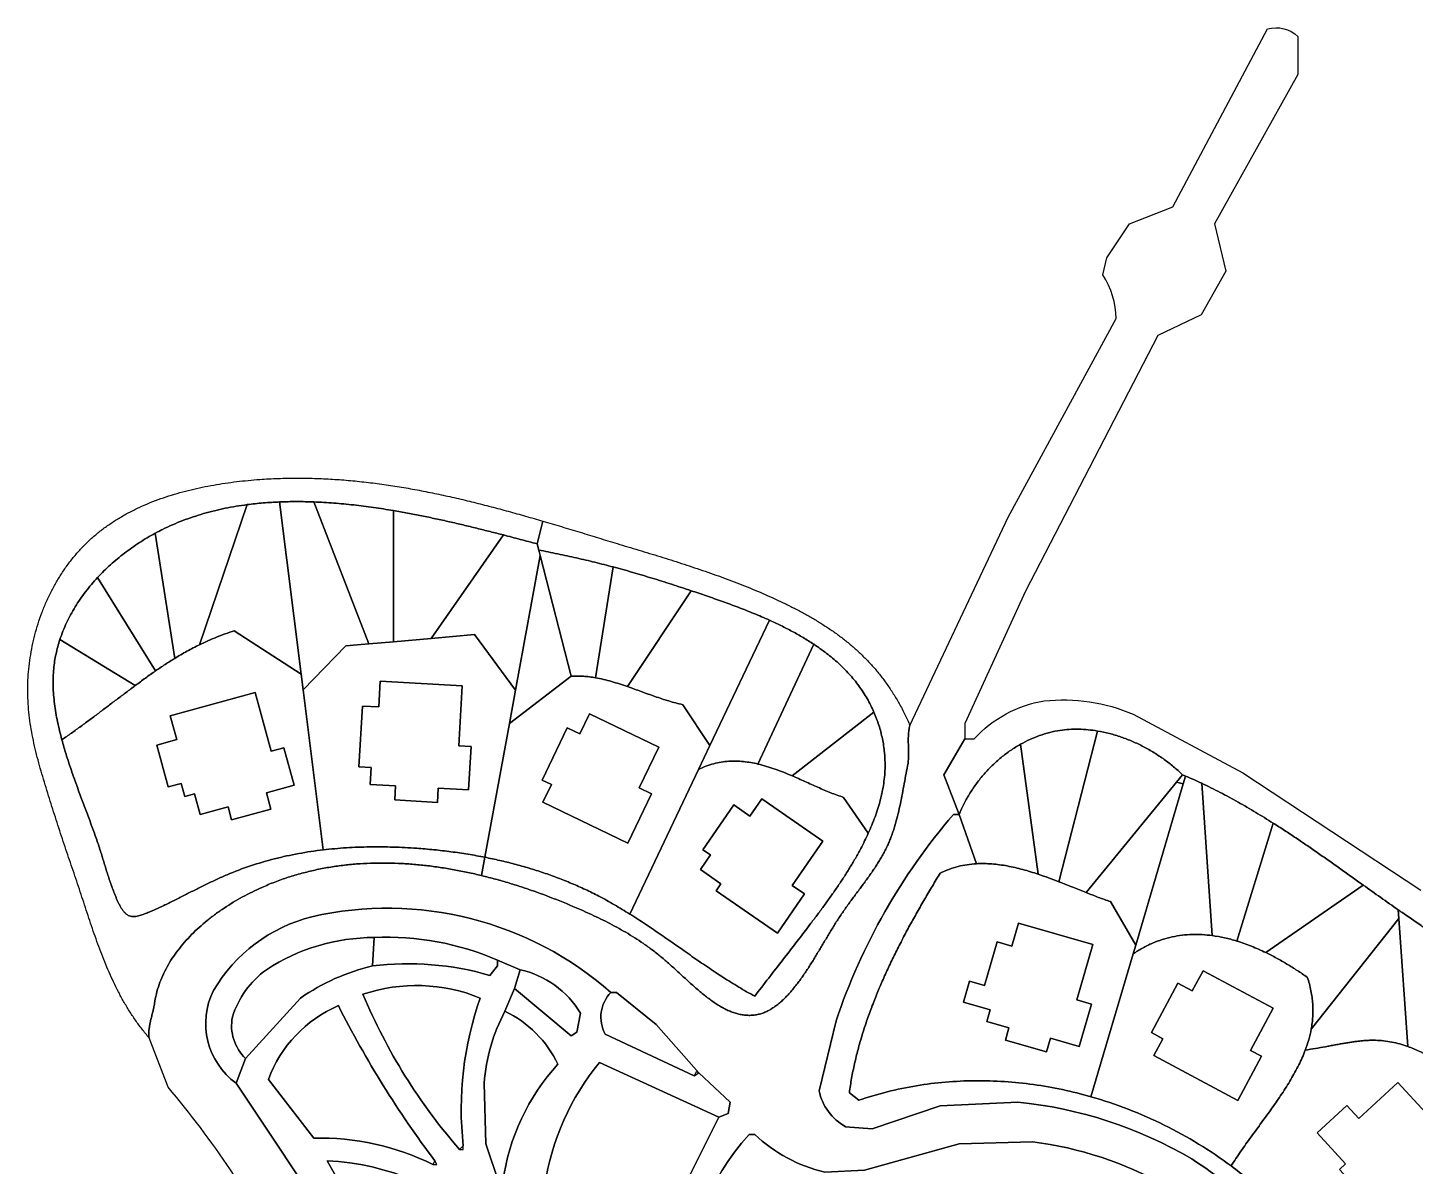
# Model space of a CAD drawing. Header units: millimetres. Extents: x -96818 to 270234, y -29270 to 336698.
# Drawn here: x -96818 to 136556, y 145245 to 336698 of the extents above; entities that cross this region are included whole.
import ezdxf

# ---------------------------------------------------------------- set-up
doc = ezdxf.new("R2010")
doc.units = ezdxf.units.MM
for name, color, linetype in [('01_MAIN_BUILDING', 7, 'Continuous'), ('02_CHALETS', 7, 'Continuous'), ('03_REGIONS', 7, 'Continuous'), ('REGION_HOLES', 7, 'Continuous')]:
    doc.layers.add(name, color=color, linetype=linetype)

msp = doc.modelspace()

# ---------------------------------------------------------------- linework, layer by layer
at = {"layer": '01_MAIN_BUILDING'}
msp.add_lwpolyline([(-9877, 142014, -0.1348683), (-646, 162705), (19408, 153474), (13360, 141378)], format="xyb", dxfattribs=at)
at = {"layer": '02_CHALETS'}
for points in [[(-37541, 226838), (-23753, 226059), (-24326, 215923), (-22262, 215806), (-22673, 208551), (-27790, 208840), (-27926, 206437), (-35092, 206842), (-34959, 209198), (-39236, 209440), (-39074, 212311), (-41106, 212426), (-40529, 222633), (-37788, 222478)], [(-58555, 224886), (-55859, 215039), (-53741, 215619), (-52016, 209320), (-56665, 208047), (-55915, 205306), (-62538, 203493), (-63134, 205666), (-67803, 204387), (-68751, 207851), (-70404, 207398), (-71017, 209635), (-73179, 209043), (-75103, 216070), (-71746, 216989), (-72837, 220975)], [(-2316, 221338), (9328, 215718), (6015, 208854), (8109, 207844), (4125, 199592), (-10164, 206490), (-8746, 209428), (-10310, 210183), (-6076, 218955), (-3959, 217934)], [(24651, 204119), (26650, 207019), (36929, 199933), (31782, 192466), (33824, 191058), (29279, 184465), (18964, 191576), (19782, 192763), (16338, 195137), (18033, 197596), (16749, 198482), (21928, 205995)], [(68710, 182244), (69821, 186118), (82306, 182538), (79639, 173235), (82105, 172528), (80049, 165361), (75180, 166757), (74527, 164482), (67613, 166465), (68196, 168498), (64496, 169559), (65073, 171572), (60574, 172863), (61586, 176392), (64132, 175662), (66224, 182957)], [(99051, 174731), (100863, 178118), (112653, 171810), (108864, 164727), (110706, 163741), (106718, 156287), (92589, 163846), (94111, 166692), (92185, 167722), (96629, 176027)], [(125056, 155481), (127084, 153287), (133627, 159334), (143094, 149090), (139365, 145643), (141046, 143823), (132169, 135619), (123789, 144686), (124832, 145650), (120035, 150840)]]:
    msp.add_lwpolyline(points, close=True, dxfattribs=at)
at = {"layer": '03_REGIONS'}
for points in [[(-53803, 129600, 0.0550873), (-73220, 158567), (-76403, 166843, -0.0186952), (-76440, 167201, -0.0160507), (-76452, 167561, -0.0147833), (-76442, 167926, -0.01199), (-76412, 168289, -0.0107949), (-76365, 168655, -0.0082115), (-76305, 169020, -0.0070772), (-76232, 169386, -0.0047506), (-76151, 169751, -0.006217), (-75972, 170476, 0.002579), (-75789, 171199, 0.0029661), (-75703, 171552, 0.0054815), (-75624, 171906, 0.0066384), (-75555, 172251, 0.0096589), (-75498, 172598, -0.0243239), (-75182, 174213, -0.0231302), (-74715, 175791, -0.0222801), (-74105, 177322, -0.020284), (-73368, 178796, -0.0195436), (-72500, 180232, -0.0174095), (-71529, 181600, -0.0167945), (-70440, 182930, -0.0149144), (-69269, 184189, -0.0144131), (-67997, 185405, -0.0129376), (-66660, 186550, -0.0125317), (-65242, 187644, -0.0114822), (-63773, 188669, -0.0111561), (-62247, 189634, -0.0105099), (-60680, 190533, -0.0102524), (-59083, 191362, -0.0099901), (-57453, 192127, -0.0131927), (-55248, 193039, -0.0129835), (-52999, 193834, -0.0126541), (-50742, 194504, -0.0122374), (-48454, 195062, -0.0119162), (-46155, 195505, -0.0113641), (-43838, 195841, -0.011056), (-41510, 196072, -0.0104372), (-39175, 196204, -0.0101454), (-36830, 196239, -0.0095152), (-34485, 196182, -0.0092409), (-32135, 196036, -0.0086387), (-29791, 195807, -0.0083818), (-27448, 195496, -0.0078317), (-25116, 195110, -0.0075914), (-22791, 194651, -0.0071062), (-20481, 194124, -0.0070398), (-18132, 193518, -0.0066057), (-15801, 192848, -0.0063847), (-13497, 192120, -0.0060257), (-11211, 191336, -0.0114038), (-6762, 189633, -0.0104009), (-2391, 187738, -0.0041516), (-826, 187004, -0.0058853), (724, 186239, -0.0067224), (2257, 185434, -0.0081789), (3765, 184584, -0.0089702), (5271, 183665, -0.0099061), (6742, 182690, -0.0106194), (8230, 181614, -0.0108644), (9670, 180474, -0.0051202), (10395, 179862, -0.0034176), (11110, 179237, -0.0026942), (11829, 178593, -0.0012076), (12543, 177943, -0.0005001), (13257, 177288, 0.000935), (13971, 176635, 0.0016457), (14682, 175991, 0.0031911), (15398, 175355, 0.0039248), (16106, 174744, 0.0057557), (16826, 174146, 0.0065344), (17534, 173588, 0.0088484), (18258, 173052, 0.0096996), (18966, 172567, 0.0126946), (19696, 172115, 0.013655), (20407, 171723, 0.0174123), (21142, 171377, 0.0185297), (21876, 171094, 0.0212735), (22630, 170869, 0.0217128), (23365, 170718, 0.0244106), (24111, 170635, 0.0249926), (24842, 170626, 0.026839), (25569, 170693, 0.0275107), (26288, 170839, 0.0275851), (26987, 171063, 0.0272487), (27690, 171377, 0.0217981), (28359, 171758, 0.0204493), (29032, 172221, 0.0159537), (29670, 172732, 0.01488), (30308, 173312, 0.0116278), (30915, 173924, 0.0107268), (31517, 174589, 0.0084459), (32093, 175276, 0.0074728), (32635, 175965, 0.0062059), (33158, 176669, 0.0056999), (33672, 177398, 0.0045432), (34171, 178136, 0.0075881), (35152, 179667, 0.0035093), (36099, 181219, 0.001647), (37040, 182799, -0.0021238), (37984, 184379, -0.0039842), (38940, 185937, -0.0079965), (39934, 187471, -0.0043617), (40459, 188240, -0.0032641), (40995, 189000, -0.0026698), (41535, 189746, -0.0015214), (42081, 190488, -0.0009216), (42625, 191218, 0.000278), (43169, 191948, 0.0008846), (43706, 192671, 0.0021434), (44238, 193396, 0.0027583), (44756, 194118, 0.0040811), (45265, 194847, 0.0047054), (45754, 195576, 0.0060809), (46228, 196315, 0.0067145), (46678, 197059, 0.0080991), (47106, 197816, 0.0087386), (47506, 198582, 0.0100414), (47877, 199363, 0.0096924), (48205, 200129, 0.0085502), (48504, 200906, 0.0080178), (48779, 201698, 0.0068505), (49031, 202498, 0.0121183), (49479, 204137, 0.0076713), (49861, 205792, 0.0056598), (50205, 207482, 0.0015872), (50524, 209177, -0.000377), (50840, 210881, -0.00435), (51173, 212582, 0.0154855), (51244, 212995, 0.0122312), (51292, 213411, 0.0108048), (51322, 213835, 0.0077314), (51335, 214261, 0.0063713), (51337, 214693, 0.0035711), (51330, 215124, 0.0022494), (51318, 215559, -0.0004085), (51305, 215993, -0.0017234), (51293, 216426, -0.0044428), (51287, 216859, -0.0057828), (51289, 217287, -0.0087435), (51304, 217715, -0.0101396), (51335, 218135, -0.0133781), (51385, 218552, -0.0148515), (51457, 218961, -0.0180605), (51557, 219363), (68109, 254377), (86252, 287800, 0.1417432), (84024, 295121), (84661, 297985), (88481, 303715), (95802, 306580), (111717, 336501, -0.2653976), (116810, 335227), (116810, 328861), (102804, 303715), (104714, 295757), (100576, 288436), (93255, 284935), (70974, 241963), (60788, 219682), (60788, 217772), (60788, 217135), (57286, 211087), (59833, 204403), (58878, 204403, 0.0965747), (39143, 169707), (36278, 157930, 0.2136712), (40734, 151882), (45191, 151564), (56650, 155383), (69700, 156020, -0.1089892), (98985, 146471, -0.1073728), (119993, 125462, -0.1387135)], [(136863, 94268), (132407, 94587), (126677, 100634, 0.1387135), (119993, 125462, 0.1073728), (98985, 146471, 0.1089892), (69700, 156020), (56650, 155383), (45191, 151564), (40734, 151882, -0.2136712), (36278, 157930), (39143, 169707, -0.0965747), (58878, 204403), (59833, 204403), (57286, 211087), (60788, 217135), (61424, 217135), (62379, 217135, -0.1683799), (74157, 223501, -0.1257727), (89117, 221273), (107579, 211406), (137500, 191671)], [(-16879, 142651, -0.1544257), (-7648, 162386, 0.1725906), (-16561, 171299), (-14970, 175119), (-5420, 167161), (-4465, 167797), (-3829, 170981, 0.2030975), (-14015, 178302), (-17834, 179893, 0.1151255), (-38524, 183713, 0.1455731), (-56668, 178302, 0.1592928), (-62397, 170344, 0.2539608), (-60169, 163341), (-61761, 159203, -0.3653581), (-65581, 174800, -0.19943), (-49028, 187214, -0.2406404), (1264, 174482, 0.3278423), (309, 167479), (15270, 160476), (16065, 160954), (21318, 156020), (20999, 154110), (19408, 153474), (-646, 162705, 0.1348683), (-9877, 142014)], [(-45209, 134375), (-61761, 159203), (-60169, 163341), (-50938, 173527, -0.0927872), (-38843, 178938, -0.1006225), (-19108, 177347), (-17834, 178938), (-17834, 179893), (-14015, 178302), (-14970, 175119), (-16561, 171299, 0.1044972), (-20062, 159203), (-19744, 149017), (-17516, 142333)], [(108419, 143076, 0.0125132), (105585, 145293, -0.0058127), (106395, 146538, -0.0042259), (107229, 147766, -0.0034895), (108087, 148989, -0.0020032), (108959, 150202, -0.0012767), (109838, 151410, 0.0001807), (110720, 152615, 0.0009082), (111593, 153813, 0.0024214), (112458, 155017, 0.0031615), (113296, 156213, 0.0048172), (114116, 157421, 0.0055819), (114894, 158622, 0.0074551), (115640, 159842, 0.0082564), (116330, 161054, 0.0103779), (116974, 162291, 0.011226), (117550, 163523, 0.0135219), (118063, 164782, 0.005338), (119766, 165054, 0.0028317), (121463, 165353, 0.000679), (122240, 165495, -0.0002609), (123016, 165639, -0.0007563), (123752, 165773, -0.001908), (124488, 165903, -0.0024281), (125190, 166021, -0.0037709), (125894, 166130, -0.0043104), (126569, 166224, -0.0057868), (127247, 166304, -0.0063374), (127902, 166365, -0.0078347), (128559, 166408, -0.008383), (129203, 166429, -0.0097239), (129846, 166426, -0.0215338), (131233, 166334, -0.0205678), (132607, 166126, -0.0199548), (133965, 165806, -0.0183473), (135295, 165383, -0.0138037), (136317, 164984, -0.0127252), (137316, 164531, -0.0124376)], [(-19108, 134375, 0.1835974), (-46482, 146152), (-40116, 135012, -0.1061356)]]:
    msp.add_lwpolyline(points, format="xyb", dxfattribs=at)
for points in [[(-10197, 253733), (-11150, 249921, 0.0000018), (-13987, 250665, 0.0010621), (-16825, 251403, 0.001153), (-19053, 251972, 0.0016839), (-21284, 252528, 0.0019865), (-23574, 253082, 0.0025021), (-25870, 253614, 0.0028047), (-28210, 254131, 0.0033365), (-30556, 254619, 0.0036432), (-32931, 255079, 0.0042176), (-35313, 255501, 0.0063839), (-38647, 256020, 0.0076523), (-41995, 256445, 0.0082933), (-45335, 256760, 0.0098064), (-48684, 256955, 0.0091217), (-51576, 257014, 0.0104689), (-54467, 256959, 0.0105817), (-57199, 256792, 0.0119623), (-59921, 256502, 0.0086092), (-61775, 256227, 0.0092952), (-63618, 255886, 0.0095729), (-65435, 255478, 0.0102374), (-67233, 254999, 0.0105256), (-69005, 254447, 0.0111154), (-70752, 253819, 0.011411), (-72472, 253111, 0.0118616), (-74158, 252324, 0.0044656), (-74779, 252009, 0.0044436), (-75394, 251683, 0.0195106), (-78035, 250117, 0.0198619), (-80544, 248348, 0.0202329), (-82890, 246396, 0.0218059), (-85064, 244253, 0.0116018), (-86102, 243083, 0.0122615), (-87084, 241864, 0.012487), (-87994, 240613, 0.01328), (-88838, 239316, 0.0135547), (-89602, 237991, 0.0144299), (-90292, 236625, 0.0147556), (-90895, 235234, 0.0156226), (-91413, 233808, 0.0267271), (-92065, 231390, 0.0284569), (-92448, 228915, 0.0162364), (-92541, 227457, 0.0141715), (-92545, 225995, 0.0134304), (-92468, 224503, 0.011426), (-92316, 223017, 0.0107426), (-92093, 221502, 0.0089644), (-91810, 219997, 0.0083306), (-91468, 218470, 0.0068086), (-91081, 216953, 0.0049849), (-90739, 215740, 0.0041507), (-90376, 214532, 0.0037884), (-89991, 213322, 0.0030372), (-89589, 212116, 0.0050063), (-88747, 209720, 0.0022597), (-87870, 207335, 0.0008937), (-86998, 205009, -0.0019919), (-86131, 202681, -0.0015499), (-85720, 201554, -0.0024094), (-85318, 200424, -0.0027852), (-84941, 199327, -0.0038123), (-84578, 198225, -0.0028667), (-84298, 197334, -0.0008871), (-84025, 196441, 0.0001805), (-83752, 195545, 0.0021745), (-83475, 194650, 0.0031983), (-83177, 193723, 0.0046623), (-82864, 192802, 0.005568), (-82508, 191818, 0.0062004), (-82129, 190843, 0.0039772), (-81920, 190337, 0.0071636), (-81700, 189836, 0.0087762), (-81470, 189354, 0.0139604), (-81219, 188883, 0.0078423), (-81091, 188667, 0.0099901), (-80956, 188456, 0.0105921), (-80821, 188263, 0.0137), (-80676, 188078, 0.0144326), (-80533, 187914, 0.0188641), (-80380, 187759, 0.0198131), (-80229, 187629, 0.0256244), (-80066, 187513, 0.0529489), (-79733, 187347, 0.050147), (-79374, 187252, 0.0442709), (-78997, 187227, 0.0305258), (-78620, 187257, 0.0261303), (-78218, 187337, 0.0152998), (-77823, 187449, 0.0119869), (-77409, 187592, 0.0046957), (-76999, 187749, 0.0059792), (-76191, 188078, 0.004622), (-75389, 188424, 0.0041744), (-74564, 188798, 0.0030514), (-73745, 189184, 0.0026259), (-72905, 189592, 0.0016693), (-72068, 190006, 0.0012592), (-71214, 190435, 0.0004103), (-70361, 190867, -0.00039), (-68619, 191751, -0.0035115), (-66869, 192621, -0.0050797), (-65090, 193467, -0.0083595), (-63289, 194266, -0.0195251), (-59357, 195753, -0.0182853), (-55323, 196939, -0.008766), (-53293, 197419, -0.0083458), (-51249, 197828, -0.0081151), (-49194, 198170, -0.0076601), (-47129, 198446, -0.013822), (-43215, 198800, -0.0121748), (-39287, 198950, -0.0114112), (-35340, 198915, -0.0098683), (-31399, 198712, -0.0070292), (-28510, 198465, -0.0076119), (-25630, 198133, -0.0078731), (-22767, 197714, -0.0083727), (-19919, 197201), (-20481, 194124, 0.0071062), (-22791, 194651, 0.0075914), (-25116, 195110, 0.0078317), (-27448, 195496, 0.0083818), (-29791, 195807, 0.0086387), (-32135, 196036, 0.0092409), (-34485, 196182, 0.0095152), (-36830, 196239, 0.0101454), (-39175, 196204, 0.0104372), (-41510, 196072, 0.011056), (-43838, 195841, 0.0113641), (-46155, 195505, 0.0119162), (-48454, 195062, 0.0122374), (-50742, 194504, 0.0126541), (-52999, 193834, 0.0129835), (-55248, 193039, 0.0131927), (-57453, 192127, 0.0099901), (-59083, 191362, 0.0102524), (-60680, 190533, 0.0105099), (-62247, 189634, 0.0111561), (-63773, 188669, 0.0114822), (-65242, 187644, 0.0125317), (-66660, 186550, 0.0129376), (-67997, 185405, 0.0144131), (-69269, 184189, 0.0149144), (-70440, 182930, 0.0167945), (-71529, 181600, 0.0174095), (-72500, 180232, 0.0195436), (-73368, 178796, 0.020284), (-74105, 177322, 0.0222801), (-74715, 175791, 0.0231302), (-75182, 174213, 0.0243239), (-75498, 172598, -0.0096589), (-75555, 172251, -0.0066384), (-75624, 171906, -0.0054815), (-75703, 171552, -0.0029661), (-75789, 171199, -0.002579), (-75972, 170476, 0.006217), (-76151, 169751, 0.0047506), (-76232, 169386, 0.0070772), (-76305, 169020, 0.0082115), (-76365, 168655, 0.0107949), (-76412, 168289, 0.01199), (-76442, 167926, 0.0147833), (-76452, 167561, 0.0160507), (-76440, 167201, 0.0186952), (-76403, 166843, -0.0132483), (-77599, 168306, -0.0125704), (-78718, 169830, -0.0118673), (-79741, 171376, -0.0107555), (-80693, 172967, -0.0100318), (-81571, 174583, -0.0086682), (-82388, 176231, -0.0079396), (-83149, 177903, -0.0064718), (-83862, 179597, -0.0057465), (-84535, 181313, -0.0042646), (-85174, 183042, -0.0035454), (-85788, 184789, -0.0020874), (-86383, 186543, -0.0013738), (-86968, 188309, 0.0000561), (-87548, 190076, 0.0007665), (-88134, 191848, 0.0021782), (-88729, 193616, -0.0009462), (-89944, 197192, -0.001606), (-91140, 200774, -0.0019373), (-92317, 204385, -0.0025351), (-93462, 208007, -0.0018536), (-94028, 209851, -0.0038368), (-94572, 211701, -0.0048401), (-95084, 213562, -0.006876), (-95553, 215436, -0.0078983), (-95966, 217318, -0.0100087), (-96311, 219213, -0.0110581), (-96575, 221118, -0.0131376), (-96747, 223034, -0.0271533), (-96781, 226923, -0.026155), (-96401, 230794, -0.0260074), (-95622, 234599, -0.0266127), (-94447, 238300, -0.0134579), (-93720, 240084, -0.0139102), (-92896, 241825, -0.0140654), (-91983, 243502, -0.0146962), (-90976, 245125, -0.0149205), (-89884, 246671, -0.0156849), (-88700, 248148, -0.0159811), (-87433, 249537, -0.0167945), (-86078, 250840, -0.0163549), (-84673, 252022, -0.0151991), (-83196, 253114, -0.014676), (-81644, 254124, -0.0133757), (-80038, 255045, -0.0128951), (-78363, 255891, -0.0116269), (-76649, 256655, -0.0111899), (-74876, 257350, -0.0100514), (-73074, 257969, -0.0096545), (-71225, 258524, -0.0086839), (-69357, 259011, -0.0083216), (-67456, 259437, -0.0075219), (-65542, 259804, -0.0071888), (-63612, 260115, -0.0065462), (-61674, 260373, -0.006237), (-59737, 260580, -0.0057318), (-57796, 260741, -0.008848), (-54712, 260907, -0.008504), (-51624, 260965, -0.0081808), (-48578, 260921, -0.0077034), (-45534, 260781, -0.0073732), (-42522, 260550, -0.0068011), (-39517, 260234, -0.0064672), (-36535, 259841, -0.0058358), (-33563, 259374, -0.0055007), (-30608, 258840, -0.0048383), (-27664, 258246, -0.0045035), (-24731, 257597, -0.0038297), (-21809, 256898, -0.0034959), (-18895, 256157, -0.0028222), (-15990, 255378, -0.0024897), (-13090, 254568, -0.0018208)], [(-54467, 256959), (-50832, 227971), (-62079, 235279, 0.0106054), (-63585, 234782, 0.0100962), (-65069, 234222, 0.0096136), (-66508, 233614, 0.0088222), (-67924, 232954), (-59921, 256502, -0.0119623), (-57199, 256792, -0.0105817)], [(-50832, 227971), (-54467, 256959, -0.0104689), (-51576, 257014, -0.0091217), (-48684, 256955), (-39453, 233072), (-43299, 232732), (-50507, 225385)], [(-39453, 233072), (-48684, 256955, -0.0098064), (-45335, 256760, -0.0082933), (-41995, 256445, -0.0076523), (-38647, 256020, -0.0063839), (-35313, 255501), (-35319, 233436)], [(-67924, 232954, 0.0068587), (-68986, 232417, 0.0059978), (-70034, 231853, 0.00555), (-71069, 231265, 0.004634), (-72092, 230656), (-75394, 251683, -0.0044436), (-74779, 252009, -0.0044656), (-74158, 252324, -0.0118616), (-72472, 253111, -0.011411), (-70752, 253819, -0.0111154), (-69005, 254447, -0.0105256), (-67233, 254999, -0.0102374), (-65435, 255478, -0.0095729), (-63618, 255886, -0.0092952), (-61775, 256227, -0.0086092), (-59921, 256502)], [(-35319, 233436), (-35313, 255501, -0.0042176), (-32931, 255079, -0.0036432), (-30556, 254619, -0.0033365), (-28210, 254131, -0.0028047), (-25870, 253614, -0.0025021), (-23574, 253082, -0.0019865), (-21284, 252528, -0.0016839), (-19053, 251972, -0.001153), (-16825, 251403), (-28946, 233999)], [(-11150, 249921), (-10197, 253733, -0.0016021), (-7059, 252803, -0.0008191), (-3925, 251859, -0.0004289), (-792, 250906, 0.000352), (2340, 249953, 0.0001641), (5938, 248862, -0.0016979), (9533, 247760, -0.0026297), (13117, 246627, -0.0044901), (16684, 245443, -0.005424), (20231, 244188, -0.007244), (23746, 242843, -0.0081768), (27236, 241382, -0.0098527), (30671, 239797, -0.0060148), (32341, 238961, -0.0072648), (33988, 238081, -0.007751), (35576, 237170, -0.0090028), (37133, 236206, -0.0094938), (38632, 235200, -0.0106398), (40090, 234133, -0.0111264), (41495, 233009, -0.0120201), (42846, 231820, -0.0124889), (44149, 230556, -0.0129745), (45385, 229228, -0.0134095), (46578, 227802, -0.013375), (47693, 226314, -0.0137627), (48769, 224705, -0.0131897), (49756, 223040, -0.013523), (50704, 221225, -0.0124987), (51557, 219363, 0.0180605), (51457, 218961, 0.0148515), (51385, 218552, 0.0133781), (51335, 218135, 0.0101396), (51304, 217715, 0.0087435), (51289, 217287, 0.0057828), (51287, 216859, 0.0044428), (51293, 216426, 0.0017234), (51305, 215993, 0.0004085), (51318, 215559, -0.0022494), (51330, 215124, -0.0035711), (51337, 214693, -0.0063713), (51335, 214261, -0.0077314), (51322, 213835, -0.0108048), (51292, 213411, -0.0122312), (51244, 212995, -0.0154855), (51173, 212582, 0.00435), (50840, 210881, 0.000377), (50524, 209177, -0.0015872), (50205, 207482, -0.0056598), (49861, 205792, -0.0076713), (49479, 204137, -0.0121183), (49031, 202498, -0.0068505), (48779, 201698, -0.0080178), (48504, 200906, -0.0085502), (48205, 200129, -0.0096924), (47877, 199363, -0.0100414), (47506, 198582, -0.0087386), (47106, 197816, -0.0080991), (46678, 197059, -0.0067145), (46228, 196315, -0.0060809), (45754, 195576, -0.0047054), (45265, 194847, -0.0040811), (44756, 194118, -0.0027583), (44238, 193396, -0.0021434), (43706, 192671, -0.0008846), (43169, 191948, -0.000278), (42625, 191218, 0.0009216), (42081, 190488, 0.0015214), (41535, 189746, 0.0026698), (40995, 189000, 0.0032641), (40459, 188240, 0.0043617), (39934, 187471, 0.0079965), (38940, 185937, 0.0039842), (37984, 184379, 0.0021238), (37040, 182799, -0.001647), (36099, 181219, -0.0035093), (35152, 179667, -0.0075881), (34171, 178136, -0.0045432), (33672, 177398, -0.0056999), (33158, 176669, -0.0062059), (32635, 175965, -0.0074728), (32093, 175276, -0.0084459), (31517, 174589, -0.0107268), (30915, 173924, -0.0116278), (30308, 173312, -0.01488), (29670, 172732, -0.0159537), (29032, 172221, -0.0204493), (28359, 171758, -0.0217981), (27690, 171377, -0.0272487), (26987, 171063, -0.0275851), (26288, 170839, -0.0275107), (25569, 170693, -0.026839), (24842, 170626, -0.0249926), (24111, 170635, -0.0244106), (23365, 170718, -0.0217128), (22630, 170869, -0.0212735), (21876, 171094, -0.0185297), (21142, 171377, -0.0174123), (20407, 171723, -0.013655), (19696, 172115, -0.0126946), (18966, 172567, -0.0096996), (18258, 173052, -0.0088484), (17534, 173588, -0.0065344), (16826, 174146, -0.0057557), (16106, 174744, -0.0039248), (15398, 175355, -0.0031911), (14682, 175991, -0.0016457), (13971, 176635, -0.000935), (13257, 177288, 0.0005001), (12543, 177943, 0.0012076), (11829, 178593, 0.0026942), (11110, 179237, 0.0034176), (10395, 179862, 0.0051202), (9670, 180474, 0.0108644), (8230, 181614, 0.0106194), (6742, 182690, 0.0099061), (5271, 183665, 0.0089702), (3765, 184584, 0.0081789), (2257, 185434, 0.0067224), (724, 186239, 0.0058853), (-826, 187004, 0.0041516), (-2391, 187738, 0.0104009), (-6762, 189633, 0.0114038), (-11211, 191336, 0.0060257), (-13497, 192120, 0.0063847), (-15801, 192848, 0.0066057), (-18132, 193518, 0.0070398), (-20481, 194124), (-19919, 197201, -0.0075869), (-17426, 196670, -0.0080376), (-14950, 196061, -0.008255), (-12503, 195374, -0.0087584), (-10080, 194603, -0.0089919), (-7694, 193750, -0.0095313), (-5342, 192810, -0.0097812), (-3033, 191782, -0.0103297), (-768, 190662, -0.0059798), (557, 189952, -0.0051928), (1865, 189213, -0.0048083), (3162, 188446, -0.004023), (4444, 187656, -0.003801), (5776, 186807, -0.0029544), (7096, 185940, -0.0025398), (8409, 185058, -0.0017075), (9715, 184164, -0.001295), (11015, 183261, -0.0004702), (12312, 182355, -0.0000581), (13607, 181448, 0.00077), (14903, 180543, 0.0011833), (16198, 179646, 0.0020264), (17499, 178757, 0.0024425), (18802, 177884, 0.0033099), (20114, 177026, 0.0037303), (21431, 176192, 0.0046253), (22762, 175379, 0.0050508), (24100, 174597, 0.0059663), (25456, 173845, -0.0010525), (27812, 176893, 0.0002219), (30174, 179937, 0.0008598), (32555, 183018, 0.0020667), (34917, 186114, 0.0014563), (36049, 187619, 0.0027253), (37168, 189133, 0.0033723), (38273, 190667, 0.0046588), (39353, 192219, 0.0053129), (40403, 193793, 0.0066465), (41415, 195391, 0.0073132), (42380, 197013, 0.0086897), (43292, 198666, 0.0071075), (43947, 199946, 0.0081045), (44562, 201245, 0.0089805), (45154, 202613, 0.0102949), (45692, 204002, 0.0108594), (46164, 205393, 0.0124046), (46572, 206804, 0.0130248), (46901, 208212, 0.0147315), (47152, 209635, 0.0154124), (47314, 211052, 0.0170886), (47385, 212477, 0.0283157), (47287, 214817, 0.026803), (46933, 217133, 0.0261585), (46336, 219399, 0.0252751), (45509, 221592, 0.0274031), (44357, 223882, 0.0275474), (42961, 226033, 0.0136095), (42181, 227042, 0.0127402), (41349, 228009, 0.0123226), (40465, 228938, 0.0113055), (39537, 229824, 0.0109055), (38560, 230678, 0.0098569), (37549, 231490, 0.0094775), (36491, 232274, 0.0084732), (35407, 233020, 0.0125889), (33619, 234141, 0.0103795), (31781, 235179, 0.0095629), (29867, 236161, 0.0077189), (27921, 237077, 0.0046447), (26621, 237650, 0.0039632), (25311, 238200, 0.0036473), (23990, 238731, 0.0030275), (22663, 239245, 0.0051229), (20016, 240220, 0.0028213), (17354, 241152, 0.001081), (16059, 241595, 0.0012382), (14762, 242031, 0.0025091), (11485, 243106, 0.0036639), (8194, 244141, 0.0041719), (4930, 245112, 0.0051381), (1647, 246021, 0.0049866), (-1417, 246804, 0.0043485), (-4496, 247530, 0.0041079), (-7683, 248225, 0.0033288), (-10880, 248872)], [(-72092, 230656, 0.0049069), (-72904, 230151, 0.0036398), (-73708, 229632, 0.0030209), (-74508, 229100, 0.0017611), (-75303, 228561), (-85064, 244253, -0.0218059), (-82890, 246396, -0.0202329), (-80544, 248348, -0.0198619), (-78035, 250117, -0.0195106), (-75394, 251683)], [(-28946, 233999), (-16825, 251403, -0.0010621), (-13987, 250665, -0.0000018), (-11150, 249921), (-10880, 248872), (-10650, 247976), (-14786, 225318), (-21654, 234642)], [(-1417, 246804, -0.0049866), (1647, 246021), (-1325, 227397, 0.0126522), (-2342, 227549, 0.0149825), (-3365, 227645, 0.0160833), (-4393, 227677, 0.0178796), (-5420, 227639), (-10650, 247976), (-10880, 248872, -0.0033288), (-7683, 248225, -0.0041079), (-4496, 247530, -0.0043485)], [(11485, 243106, -0.0025091), (14762, 242031), (4076, 225895, 0.0052565), (2732, 226349, 0.0091087), (1376, 226763, 0.0109328), (34, 227115, 0.0151604), (-1325, 227397), (1647, 246021, -0.0051381), (4930, 245112, -0.0041719), (8194, 244141, -0.0036639)], [(-75303, 228561, 0.0048935), (-76168, 227957, 0.0027975), (-77023, 227340, 0.0017775), (-77879, 226711, -0.0002636), (-78733, 226079), (-91413, 233808, -0.0156226), (-90895, 235234, -0.0147556), (-90292, 236625, -0.0144299), (-89602, 237991, -0.0135547), (-88838, 239316, -0.01328), (-87994, 240613, -0.012487), (-87084, 241864, -0.0122615), (-86102, 243083, -0.0116018), (-85064, 244253)], [(26621, 237650, -0.0046447), (27921, 237077), (17903, 215988), (13360, 222865, -0.0106595), (12173, 223151, -0.0080857), (10997, 223483, -0.006836), (9828, 223850, -0.0043386), (8667, 224243, -0.0031108), (7514, 224653, -0.000662), (6363, 225072, 0.000563), (5221, 225488, 0.0030831), (4076, 225895), (14762, 242031, -0.0012382), (16059, 241595, -0.001081), (17354, 241152, -0.0028213), (20016, 240220, -0.0051229), (22663, 239245, -0.0030275), (23990, 238731, -0.0036473), (25311, 238200, -0.0039632)], [(33619, 234141, -0.0125889), (35407, 233020), (25995, 212877, 0.0146087), (24785, 213123, 0.0178104), (23562, 213290, 0.0194212), (22326, 213366, 0.0218891), (21087, 213339, 0.0234764), (19817, 213197, 0.0240827), (18567, 212934, 0.0254778), (17260, 212521, 0.0235897), (15999, 211981), (17903, 215988), (27921, 237077, -0.0077189), (29867, 236161, -0.0095629), (31781, 235179, -0.0103795)], [(-78733, 226079, 0.001923), (-80230, 224963, 0.0007827), (-81722, 223839, 0.0002381), (-83236, 222693, -0.0008294), (-84752, 221549, -0.001364), (-86302, 220390, -0.0023482), (-87860, 219242, -0.0028716), (-89463, 218087, -0.0037601), (-91081, 216953, -0.0068086), (-91468, 218470, -0.0083306), (-91810, 219997, -0.0089644), (-92093, 221502, -0.0107426), (-92316, 223017, -0.011426), (-92468, 224503, -0.0134304), (-92545, 225995, -0.0141715), (-92541, 227457, -0.0162364), (-92448, 228915, -0.0284569), (-92065, 231390, -0.0267271), (-91413, 233808)], [(-50832, 227971), (-50507, 225385), (-47129, 198446, 0.0076601), (-49194, 198170, 0.0081151), (-51249, 197828, 0.0083458), (-53293, 197419, 0.008766), (-55323, 196939, 0.0182853), (-59357, 195753, 0.0195251), (-63289, 194266, 0.0083595), (-65090, 193467, 0.0050797), (-66869, 192621, 0.0035115), (-68619, 191751, 0.00039), (-70361, 190867, -0.0004103), (-71214, 190435, -0.0012592), (-72068, 190006, -0.0016693), (-72905, 189592, -0.0026259), (-73745, 189184, -0.0030514), (-74564, 188798, -0.0041744), (-75389, 188424, -0.004622), (-76191, 188078, -0.0059792), (-76999, 187749, -0.0046957), (-77409, 187592, -0.0119869), (-77823, 187449, -0.0152998), (-78218, 187337, -0.0261303), (-78620, 187257, -0.0305258), (-78997, 187227, -0.0442709), (-79374, 187252, -0.050147), (-79733, 187347, -0.0529489), (-80066, 187513, -0.0256244), (-80229, 187629, -0.0198131), (-80380, 187759, -0.0188641), (-80533, 187914, -0.0144326), (-80676, 188078, -0.0137), (-80821, 188263, -0.0105921), (-80956, 188456, -0.0099901), (-81091, 188667, -0.0078423), (-81219, 188883, -0.0139604), (-81470, 189354, -0.0087762), (-81700, 189836, -0.0071636), (-81920, 190337, -0.0039772), (-82129, 190843, -0.0062004), (-82508, 191818, -0.005568), (-82864, 192802, -0.0046623), (-83177, 193723, -0.0031983), (-83475, 194650, -0.0021745), (-83752, 195545, -0.0001805), (-84025, 196441, 0.0008871), (-84298, 197334, 0.0028667), (-84578, 198225, 0.0038123), (-84941, 199327, 0.0027852), (-85318, 200424, 0.0024094), (-85720, 201554, 0.0015499), (-86131, 202681, 0.0019919), (-86998, 205009, -0.0008937), (-87870, 207335, -0.0022597), (-88747, 209720, -0.0050063), (-89589, 212116, -0.0030372), (-89991, 213322, -0.0037884), (-90376, 214532, -0.0041507), (-90739, 215740, -0.0049849), (-91081, 216953, 0.0037601), (-89463, 218087, 0.0028716), (-87860, 219242, 0.0023482), (-86302, 220390, 0.001364), (-84752, 221549, 0.0008294), (-83236, 222693, -0.0002381), (-81722, 223839, -0.0007827), (-80230, 224963, -0.001923), (-78733, 226079, 0.0002636), (-77879, 226711, -0.0017775), (-77023, 227340, -0.0027975), (-76168, 227957, -0.0048935), (-75303, 228561, -0.0017611), (-74508, 229100, -0.0030209), (-73708, 229632, -0.0036398), (-72904, 230151, -0.0049069), (-72092, 230656, -0.004634), (-71069, 231265, -0.00555), (-70034, 231853, -0.0059978), (-68986, 232417, -0.0068587), (-67924, 232954, -0.0088222), (-66508, 233614, -0.0096136), (-65069, 234222, -0.0100962), (-63585, 234782, -0.0106054), (-62079, 235279)], [(-47129, 198446), (-50507, 225385), (-43299, 232732), (-39453, 233072), (-35319, 233436), (-28946, 233999), (-21654, 234642), (-14786, 225318), (-15808, 219719), (-19919, 197201, 0.0083727), (-22767, 197714, 0.0078731), (-25630, 198133, 0.0076119), (-28510, 198465, 0.0070292), (-31399, 198712, 0.0098683), (-35340, 198915, 0.0114112), (-39287, 198950, 0.0121748), (-43215, 198800, 0.013822)], [(44357, 223882, -0.0274031), (45509, 221592), (31742, 210901, 0.0071482), (30322, 211488, 0.0102263), (28883, 212025, 0.0116525), (27450, 212489, 0.0150913), (25995, 212877), (35407, 233020, -0.0084732), (36491, 232274, -0.0094775), (37549, 231490, -0.0098569), (38560, 230678, -0.0109055), (39537, 229824, -0.0113055), (40465, 228938, -0.0123226), (41349, 228009, -0.0127402), (42181, 227042, -0.0136095), (42961, 226033, -0.0275474)], [(-17426, 196670, 0.0075869), (-19919, 197201), (-15808, 219719), (-5420, 227639, -0.0178796), (-4393, 227677, -0.0160833), (-3365, 227645, -0.0149825), (-2342, 227549, -0.0126522), (-1325, 227397, -0.0151604), (34, 227115, -0.0109328), (1376, 226763, -0.0091087), (2732, 226349, -0.0052565), (4076, 225895, -0.0030831), (5221, 225488, -0.000563), (6363, 225072, 0.000662), (7514, 224653, 0.0031108), (8667, 224243, 0.0043386), (9828, 223850, 0.006836), (10997, 223483, 0.0080857), (12173, 223151, 0.0106595), (13360, 222865), (17903, 215988), (15999, 211981), (4444, 187656, 0.004023), (3162, 188446, 0.0048083), (1865, 189213, 0.0051928), (557, 189952, 0.0059798), (-768, 190662, 0.0103297), (-3033, 191782, 0.0097812), (-5342, 192810, 0.0095313), (-7694, 193750, 0.0089919), (-10080, 194603, 0.0087584), (-12503, 195374, 0.008255), (-14950, 196061, 0.0080376)], [(45154, 202613, -0.0089805), (44562, 201245), (40416, 207268, -0.0092644), (39322, 207646, -0.0067151), (38241, 208059, -0.0056059), (37153, 208506, -0.0032991), (36074, 208972, -0.0022206), (34991, 209454, -0.0000494), (33910, 209941, 0.0010203), (32828, 210425, 0.0032037), (31742, 210901), (45509, 221592, -0.0252751), (46336, 219399, -0.0261585), (46933, 217133, -0.026803), (47287, 214817, -0.0283157), (47385, 212477, -0.0170886), (47314, 211052, -0.0154124), (47152, 209635, -0.0147315), (46901, 208212, -0.0130248), (46572, 206804, -0.0124046), (46164, 205393, -0.0108594), (45692, 204002, -0.0102949)], [(83128, 218437), (76633, 193081, 0.0043734), (74894, 193738, 0.0074132), (73141, 194354), (70146, 216201, -0.0209776), (71731, 217009, -0.0224486), (73381, 217677, -0.0230574), (75071, 218188, -0.0245586), (76801, 218535, -0.0218262), (78370, 218702, -0.0200299), (79948, 218736, -0.0193637), (81543, 218646, -0.0177096)], [(76633, 193081), (83128, 218437, -0.021578), (85126, 218012, -0.0196781), (87082, 217424, -0.0191243), (89003, 216680, -0.0182265), (90862, 215794, -0.0179113), (92640, 214784, -0.0180924), (94341, 213649, -0.0180047), (95915, 212425, -0.0193968), (97393, 211087), (96387, 209857), (81192, 191266, -0.0013908), (80065, 191715, 0.000064), (78939, 192167, 0.0007555), (77787, 192627, 0.0021013)], [(68477, 215159, -0.0224311), (70146, 216201), (73141, 194354, 0.0064189), (71851, 194768, 0.008265), (70549, 195143, 0.0091398), (69251, 195469, 0.0112504), (67941, 195742, 0.0121839), (66641, 195949, 0.0145136), (65331, 196087, 0.0155159), (64033, 196146, 0.017806), (62735, 196117), (59833, 204403, -0.0212771), (60672, 206229, -0.0205781), (61662, 207978, -0.0203487), (62789, 209638, -0.0202872), (64048, 211201, -0.0202831), (65419, 212647, -0.0209125), (66904, 213975, -0.0211416)], [(5776, 186807, 0.003801), (4444, 187656), (15999, 211981, -0.0235897), (17260, 212521, -0.0254778), (18567, 212934, -0.0240827), (19817, 213197, -0.0234764), (21087, 213339, -0.0218891), (22326, 213366, -0.0194212), (23562, 213290, -0.0178104), (24785, 213123, -0.0146087), (25995, 212877, -0.0150913), (27450, 212489, -0.0116525), (28883, 212025, -0.0102263), (30322, 211488, -0.0071482), (31742, 210901, -0.0032037), (32828, 210425, -0.0010203), (33910, 209941, 0.0000494), (34991, 209454, 0.0022206), (36074, 208972, 0.0032991), (37153, 208506, 0.0056059), (38241, 208059, 0.0067151), (39322, 207646, 0.0092644), (40416, 207268), (44562, 201245, -0.0081045), (43947, 199946, -0.0071075), (43292, 198666, -0.0086897), (42380, 197013, -0.0073132), (41415, 195391, -0.0066465), (40403, 193793, -0.0053129), (39353, 192219, -0.0046588), (38273, 190667, -0.0033723), (37168, 189133, -0.0027253), (36049, 187619, -0.0014563), (34917, 186114, -0.0020667), (32555, 183018, -0.0008598), (30174, 179937, -0.0002219), (27812, 176893, 0.0010525), (25456, 173845, -0.0059663), (24100, 174597, -0.0050508), (22762, 175379, -0.0046253), (21431, 176192, -0.0037303), (20114, 177026, -0.0033099), (18802, 177884, -0.0024425), (17499, 178757, -0.0020264), (16198, 179646, -0.0011833), (14903, 180543, -0.00077), (13607, 181448, 0.0000581), (12312, 182355, 0.0004702), (11015, 183261, 0.001295), (9715, 184164, 0.0017075), (8409, 185058, 0.0025398), (7096, 185940, 0.0029544)], [(97932, 210859, -0.0045147), (99293, 210260, -0.0042925), (100643, 209638), (102404, 184032, 0.0191069), (100725, 184192, 0.0212771), (99039, 184217, 0.0223125), (97351, 184093, 0.0235887), (95682, 183816, 0.024629), (93995, 183366, 0.0242698), (92360, 182753, 0.0252148), (90687, 181929, 0.0230353), (89101, 180947), (89533, 182411), (97544, 209545)], [(97393, 211087, -0.0009086), (97663, 210973, -0.0009006), (97932, 210859), (97544, 209545), (96387, 209857)], [(82233, 190860, -0.0019859), (81192, 191266), (96387, 209857), (97544, 209545), (89533, 182411), (85297, 189761, -0.006156), (84284, 190102, -0.0042134), (83278, 190465, -0.0035353)], [(100643, 209638, -0.0094879), (103728, 208111, -0.0081335), (106758, 206477, -0.0073921), (109725, 204755, -0.0059346), (112646, 202955), (106539, 183117, 0.0200473), (104490, 183661, 0.0214371), (102404, 184032)], [(112646, 202955, -0.0035575), (114577, 201713, -0.0028937), (116492, 200447, -0.0025635), (118394, 199158, -0.0019001), (120285, 197853, -0.0015707), (122169, 196534, -0.0009102), (124046, 195205, -0.0005812), (125920, 193869, 0.0000768), (127793, 192532), (111404, 181178, 0.0082868), (110207, 181733, 0.0092562), (108990, 182247, 0.009643), (107773, 182707, 0.0107687), (106539, 183117)], [(82011, 156932, 0.0172217), (77220, 158123, 0.0177334), (72357, 158978, 0.0180381), (67447, 159482, 0.0187188), (62513, 159624, 0.0191405), (57568, 159393, 0.0198348), (52657, 158776, 0.0203667), (47759, 157757, 0.0208437), (42962, 156338), (41371, 157612, -0.0112584), (41754, 160049, -0.0103547), (42242, 162468, -0.0099425), (42831, 164878, -0.0090079), (43511, 167264, -0.0086113), (44280, 169644, -0.0077052), (45127, 171996, -0.0073246), (46051, 174341, -0.006478), (47040, 176660, -0.0061118), (48093, 178967, -0.005334), (49199, 181250, -0.0049799), (50356, 183517, -0.0042659), (51554, 185762, -0.0039212), (52789, 187986, -0.0032568), (54055, 190192, -0.0029181), (55341, 192370, -0.0022831), (56650, 194535, -0.0265142), (58126, 195173, -0.0265841), (59661, 195651, -0.0250594), (61187, 195958, -0.0227597), (62735, 196117, -0.017806), (64033, 196146, -0.0155159), (65331, 196087, -0.0145136), (66641, 195949, -0.0121839), (67941, 195742, -0.0112504), (69251, 195469, -0.0091398), (70549, 195143, -0.008265), (71851, 194768, -0.0064189), (73141, 194354, -0.0074132), (74894, 193738, -0.0043734), (76633, 193081, -0.0021013), (77787, 192627, -0.0007555), (78939, 192167, -0.000064), (80065, 191715, 0.0013908), (81192, 191266, 0.0019859), (82233, 190860, 0.0035353), (83278, 190465, 0.0042134), (84284, 190102, 0.006156), (85297, 189761), (89533, 182411), (89101, 180947)], [(127793, 192532, 0.0007864), (130745, 190432, 0.0024147), (133710, 188352), (133808, 186930), (119055, 168290, 0.0147742), (119219, 169335, 0.0155988), (119318, 170389, 0.0161441), (119352, 171465, 0.0163309), (119315, 172540, 0.0168355), (119204, 173651, 0.016275), (119019, 174751, 0.0167211), (118747, 175900, 0.0154818), (118401, 177028, 0.0077856), (116708, 178164, 0.0091997), (114978, 179241, 0.0099777), (113212, 180249, 0.011855), (111404, 181178)], [(133808, 186930), (135295, 165383, 0.0183473), (133965, 165806, 0.0199548), (132607, 166126, 0.0205678), (131233, 166334, 0.0215338), (129846, 166426, 0.0097239), (129203, 166429, 0.008383), (128559, 166408, 0.0078347), (127902, 166365, 0.0063374), (127247, 166304, 0.0057868), (126569, 166224, 0.0043104), (125894, 166130, 0.0037709), (125190, 166021, 0.0024281), (124488, 165903, 0.001908), (123752, 165773, 0.0007563), (123016, 165639, 0.0002609), (122240, 165495, -0.000679), (121463, 165353, -0.0028317), (119766, 165054, -0.005338), (118063, 164782, 0.0205265), (118636, 166514, 0.0234042), (119055, 168290)], [(133710, 188352, 0.000279), (134000, 188150, 0.0002945), (134290, 187949, 0.0028355), (137550, 185724, 0.0008381), (140825, 183522, -0.0001604), (144108, 181322, -0.0021474), (147382, 179106), (141120, 162230, 0.0106136), (140214, 162864, 0.010868), (139281, 163459, 0.0113841), (138311, 164019, 0.0124376), (137316, 164531, 0.0127252), (136317, 164984, 0.0138037), (135295, 165383), (133808, 186930)], [(-38524, 183713), (-38843, 178938, 0.0927872), (-50938, 173527), (-60169, 163341, -0.2539608), (-62397, 170344, -0.1592928), (-56668, 178302, -0.1455731)], [(-38524, 183713, -0.1151255), (-17834, 179893), (-17834, 178938), (-19108, 177347, 0.1006225), (-38843, 178938)], [(105585, 145293, 0.0226821), (100115, 148983, 0.0223326), (94336, 152167, 0.0223927), (88281, 154828, 0.0227622), (82011, 156932), (89101, 180947, -0.0230353), (90687, 181929, -0.0252148), (92360, 182753, -0.0242698), (93995, 183366, -0.024629), (95682, 183816, -0.0235887), (97351, 184093, -0.0223125), (99039, 184217, -0.0212771), (100725, 184192, -0.0191069), (102404, 184032, -0.0214371), (104490, 183661, -0.0200473), (106539, 183117, -0.0107687), (107773, 182707, -0.009643), (108990, 182247, -0.0092562), (110207, 181733, -0.0082868), (111404, 181178, -0.011855), (113212, 180249, -0.0099777), (114978, 179241, -0.0091997), (116708, 178164, -0.0077856), (118401, 177028, -0.0154818), (118747, 175900, -0.0167211), (119019, 174751, -0.016275), (119204, 173651, -0.0168355), (119315, 172540, -0.0163309), (119352, 171465, -0.0161441), (119318, 170389, -0.0155988), (119219, 169335, -0.0147742), (119055, 168290, -0.0234042), (118636, 166514, -0.0205265), (118063, 164782, -0.0135219), (117550, 163523, -0.011226), (116974, 162291, -0.0103779), (116330, 161054, -0.0082564), (115640, 159842, -0.0074551), (114894, 158622, -0.0055819), (114116, 157421, -0.0048172), (113296, 156213, -0.0031615), (112458, 155017, -0.0024214), (111593, 153813, -0.0009082), (110720, 152615, -0.0001807), (109838, 151410, 0.0012767), (108959, 150202, 0.0020032), (108087, 148989, 0.0034895), (107229, 147766, 0.0042259), (106395, 146538, 0.0058127)], [(-14015, 178302, -0.2030975), (-3829, 170981), (-4465, 167797), (-5420, 167161), (-14970, 175119)], [(-20699, 173527, 0.1137835), (-23564, 148699), (-24200, 148062, -0.0804677), (-40434, 174164, -0.1802031)], [(1264, 174482), (2219, 174482), (8904, 169071), (16065, 160954), (15588, 161113), (15270, 160476), (309, 167479, -0.3278423)], [(-28338, 146152), (-28657, 145516, 0.1224613), (-48710, 149972), (-56350, 159840, -0.2053422), (-44572, 172254, 0.044496)], [(-16561, 171299, -0.1725906), (-7648, 162386, 0.1544257), (-16879, 142651), (-17516, 142333), (-19744, 149017), (-20062, 159203, -0.1044972)], [(14315, 122598, -0.196551), (24501, 150609), (25456, 150609, 0.1321938), (37233, 144243), (43917, 144561), (59833, 149017), (72247, 149336, -0.0961369), (94528, 142014, -0.1348995), (113627, 119415, -0.1023787), (116173, 99998), (119356, 91404, 0.1706858), (134953, 79626), (135272, 78353, -0.1521185), (115218, 57026, -0.203519), (87207, 52570), (78931, 68485, 0.5801781), (81478, 86947, 0.430483), (63653, 82809, 0.1067444), (22272, 94268, -0.1140263), (14633, 116868)], [(-19108, 134375), (-19744, 129919, 0.1061356), (-40116, 135012), (-46482, 146152, -0.1835974)]]:
    msp.add_lwpolyline(points, format="xyb", close=True, dxfattribs=at)
msp.add_lwpolyline([(-10650, 247976), (-5420, 227639), (-15808, 219719), (-14786, 225318)], close=True, dxfattribs=at)
at = {"layer": 'REGION_HOLES'}
for points in [[(-23753, 226059), (-37541, 226838), (-37788, 222478), (-40529, 222633), (-41106, 212426), (-39074, 212311), (-39236, 209440), (-34959, 209198), (-35092, 206842), (-27926, 206437), (-27790, 208840), (-22673, 208551), (-22262, 215806), (-24326, 215923)], [(-55859, 215039), (-58555, 224886), (-72837, 220975), (-71746, 216989), (-75103, 216070), (-73179, 209043), (-71017, 209635), (-70404, 207398), (-68751, 207851), (-67803, 204387), (-63134, 205666), (-62538, 203493), (-55915, 205306), (-56665, 208047), (-52016, 209320), (-53741, 215619)], [(9328, 215718), (-2316, 221338), (-3959, 217934), (-6076, 218955), (-10310, 210183), (-8746, 209428), (-10164, 206490), (4125, 199592), (8109, 207844), (6015, 208854)], [(26650, 207019), (24651, 204119), (21928, 205995), (16749, 198482), (18033, 197596), (16338, 195137), (19782, 192763), (18964, 191576), (29279, 184465), (33824, 191058), (31782, 192466), (36929, 199933)], [(69821, 186118), (68710, 182244), (66224, 182957), (64132, 175662), (61586, 176392), (60574, 172863), (65073, 171572), (64496, 169559), (68196, 168498), (67613, 166465), (74527, 164482), (75180, 166757), (80049, 165361), (82105, 172528), (79639, 173235), (82306, 182538)], [(100863, 178118), (99051, 174731), (96629, 176027), (92185, 167722), (94111, 166692), (92589, 163846), (106718, 156287), (110706, 163741), (108864, 164727), (112653, 171810)], [(127084, 153287), (125056, 155481), (120035, 150840), (124832, 145650), (123789, 144686), (132169, 135619), (141046, 143823), (139365, 145643), (143094, 149090), (133627, 159334)]]:
    msp.add_lwpolyline(points, close=True, dxfattribs=at)
for points in [[(137550, 185724, -0.0028355), (134290, 187949, -0.0002945), (134000, 188150, -0.000279), (133710, 188352, -0.0024147), (130745, 190432, -0.0007864), (127793, 192532, -0.0000768), (125920, 193869, 0.0005812), (124046, 195205, 0.0009102), (122169, 196534, 0.0015707), (120285, 197853, 0.0019001), (118394, 199158, 0.0025635), (116492, 200447, 0.0028937), (114577, 201713, 0.0035575), (112646, 202955, 0.0059346), (109725, 204755, 0.0073921), (106758, 206477, 0.0081335), (103728, 208111, 0.0094879), (100643, 209638, 0.0042925), (99293, 210260, 0.0045147), (97932, 210859, 0.0009006), (97663, 210973, 0.0009086), (97393, 211087, 0.0193968), (95915, 212425, 0.0180047), (94341, 213649, 0.0180924), (92640, 214784, 0.0179113), (90862, 215794, 0.0182265), (89003, 216680, 0.0191243), (87082, 217424, 0.0196781), (85126, 218012, 0.021578), (83128, 218437, 0.0177096), (81543, 218646, 0.0193637), (79948, 218736, 0.0200299), (78370, 218702, 0.0218262), (76801, 218535, 0.0245586), (75071, 218188, 0.0230574), (73381, 217677, 0.0224486), (71731, 217009, 0.0209776), (70146, 216201, 0.0224311), (68477, 215159, 0.0211416), (66904, 213975, 0.0209125), (65419, 212647, 0.0202831), (64048, 211201, 0.0202872), (62789, 209638, 0.0203487), (61662, 207978, 0.0205781), (60672, 206229, 0.0212771), (59833, 204403), (62735, 196117, 0.0227597), (61187, 195958, 0.0250594), (59661, 195651, 0.0265841), (58126, 195173, 0.0265142), (56650, 194535, 0.0022831), (55341, 192370, 0.0029181), (54055, 190192, 0.0032568), (52789, 187986, 0.0039212), (51554, 185762, 0.0042659), (50356, 183517, 0.0049799), (49199, 181250, 0.005334), (48093, 178967, 0.0061118), (47040, 176660, 0.006478), (46051, 174341, 0.0073246), (45127, 171996, 0.0077052), (44280, 169644, 0.0086113), (43511, 167264, 0.0090079), (42831, 164878, 0.0099425), (42242, 162468, 0.0103547), (41754, 160049, 0.0112584), (41371, 157612), (42962, 156338, -0.0208437), (47759, 157757, -0.0203667), (52657, 158776, -0.0198348), (57568, 159393, -0.0191405), (62513, 159624, -0.0187188), (67447, 159482, -0.0180381), (72357, 158978, -0.0177334), (77220, 158123, -0.0172217), (82011, 156932, -0.0227622), (88281, 154828, -0.0223927), (94336, 152167, -0.0223326), (100115, 148983, -0.0226821), (105585, 145293, -0.0125132), (108419, 143076, -0.01278)], [(13360, 141378), (19408, 153474), (20999, 154110), (21318, 156020), (16065, 160954), (8904, 169071), (2219, 174482), (1264, 174482, 0.2406404), (-49028, 187214, 0.19943), (-65581, 174800, 0.3653581), (-61761, 159203), (-45209, 134375, -0.0341967)]]:
    msp.add_lwpolyline(points, format="xyb", dxfattribs=at)
for points in [[(-23564, 148699, -0.1137835), (-20699, 173527, 0.1802031), (-40434, 174164, 0.0804677), (-24200, 148062), (-23564, 148062)], [(-28338, 146152, -0.044496), (-44572, 172254, 0.2053422), (-56350, 159840), (-48710, 149972, -0.1224613), (-28657, 145516), (-28020, 145516)], [(24501, 150609, 0.196551), (14315, 122598), (14633, 116868, 0.1140263), (22272, 94268, -0.1067444), (63653, 82809, -0.0590684), (78931, 68485), (87207, 52570, 0.203519), (115218, 57026, 0.1521185), (135272, 78353), (134953, 79626, -0.1706858), (119356, 91404), (116173, 99998, 0.1023787), (113627, 119415, 0.1348995), (94528, 142014, 0.0961369), (72247, 149336), (59833, 149017), (43917, 144561), (37233, 144243, -0.1321938), (25456, 150609)]]:
    msp.add_lwpolyline(points, format="xyb", close=True, dxfattribs=at)

doc.saveas('drawing.dxf')
